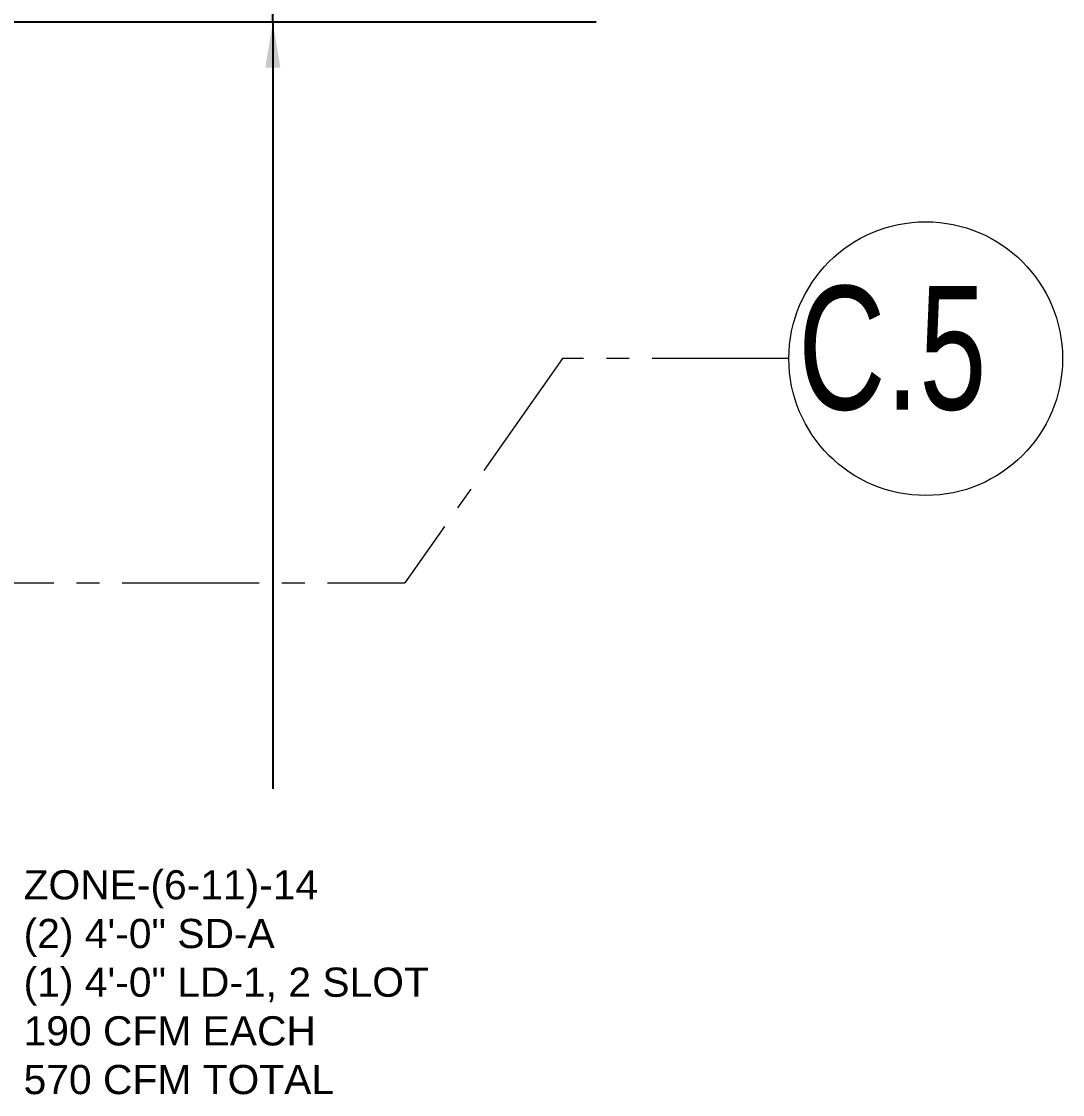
# Model space of a CAD drawing. Header units: inches. Extents: x -26012 to 27, y -3347 to 2082.
# Drawn here: x -21042.1 to -20768.2, y -120 to 162.2 of the extents above; entities that cross this region are included whole.
import ezdxf

# ---------------------------------------------------------------- set-up
doc = ezdxf.new("R2010")
doc.units = ezdxf.units.IN
doc.header["$LTSCALE"] = 48
doc.header["$MEASUREMENT"] = 0
doc.linetypes.add('A_Column Grid$0$CENTER2', pattern=[1.125, 0.75, -0.125, 0.125, -0.125])
for name, color, linetype in [('A_Column Grid$0$A-GRID-GRD1-12', 8, 'A_Column Grid$0$CENTER2'), ('A_Column Grid$0$A-GRID-ID1-12', 8, 'A_Column Grid$0$CENTER2'), ('M-HVAC-anno', 6, 'Continuous'), ('XREF', 8, 'Continuous')]:
    doc.layers.add(name, color=color, linetype=linetype)
doc.styles.add('A_Column Grid$0$Style-Arial', font='arial.ttf')
doc.styles.add('M08', font='arial.ttf', dxfattribs={"height": 7.68})
doc.styles.get("Standard").update_dxf_attribs({"font": 'simplex.shx'})
doc.dimstyles.new('STANDARD$7', dxfattribs={"dimtxt": 0.18, "dimasz": 0.125, "dimexe": 0.18, "dimexo": 0.06, "dimgap": 0.09, "dimtad": 0, "dimtih": 1, "dimtoh": 1, "dimdec": 4, "dimzin": 0, "dimdsep": 46, "dimtxsty": 'Standard', "dimcen": 0.09, "dimadec": 0, "dimazin": 0, "dimtfac": 1, "dimtdec": 4, "dimtofl": 0, "dimtmove": 0, "dimatfit": 3, "dimfxl": 1, "dimtolj": 1, "dimtzin": 0, "dimarcsym": 0})

# ---------------------------------------------------------------- blocks, each defined once
blk = doc.blocks.new('A_Column Grid')
at = {"layer": 'A_Column Grid$0$A-GRID-GRD1-12', "lineweight": 0}
for p, q in [((-20899.74914962434, 73.53498030955399), (-20941.25074341932, 14.59491366085382)), ((-20840.23200635486, 73.53498030955399), (-20899.74914962434, 73.53498030955399)), ((-24363.59935139786, 14.59491366085381), (-20941.25074341932, 14.59491366085381))]:
    blk.add_line(p, q, dxfattribs=at)
at = {"layer": 'A_Column Grid$0$A-GRID-ID1-12', "linetype": 'Continuous', "lineweight": 13}
blk.add_circle((-20804.23200635486, 73.534980309554), 36, dxfattribs=at)
at = {"layer": 'A_Column Grid$0$A-GRID-ID1-12', "linetype": 'Continuous', "lineweight": 13, "style": 'A_Column Grid$0$Style-Arial', "width": 0.7015384615384617}
blk.add_text('C.5', height=32.49999999999999, dxfattribs=at).set_placement((-20837.79394572318, 60.14784845872482))

msp = doc.modelspace()

# ---------------------------------------------------------------- linework, layer by layer
at = {"layer": 'M-HVAC-anno'}
msp.add_line((-21061.02357717894, 162.0949136608363), (-20890.94916044389, 162.0949340451641), dxfattribs=at)

# ---------------------------------------------------------------- block references
at = {"layer": 'XREF'}
msp.add_blockref('A_Column Grid', (0, 0), dxfattribs=at)

# ---------------------------------------------------------------- texts
at = {"layer": 'M-HVAC-anno', "insert": (-21041.55494488742, -61.02403138905812), "char_height": 7.68, "width": 111.1218429632582, "attachment_point": 1, "style": 'M08'}
msp.add_mtext('ZONE-(6-11)-14\\P(2) 4\'-0" SD-A\\P(1) 4\'-0" LD-1, 2 SLOT\\P190 CFM EACH\\P570 CFM TOTAL', dxfattribs=at)

# ---------------------------------------------------------------- leaders
at = {"layer": 'M-HVAC-anno'}
for points in [[(-20975.9862677598, 162.0949238530122), (-20975.95169776766, 283.423471091126)], [(-20975.9862677598, 162.0949238530122), (-20975.9862677598, -39.57298397767045)]]:
    msp.add_leader(points, dimstyle='STANDARD$7', override={"dimscale": 96, "dimgap": 0.09, "dimtad": 0}, dxfattribs=at)

doc.saveas('drawing.dxf')
